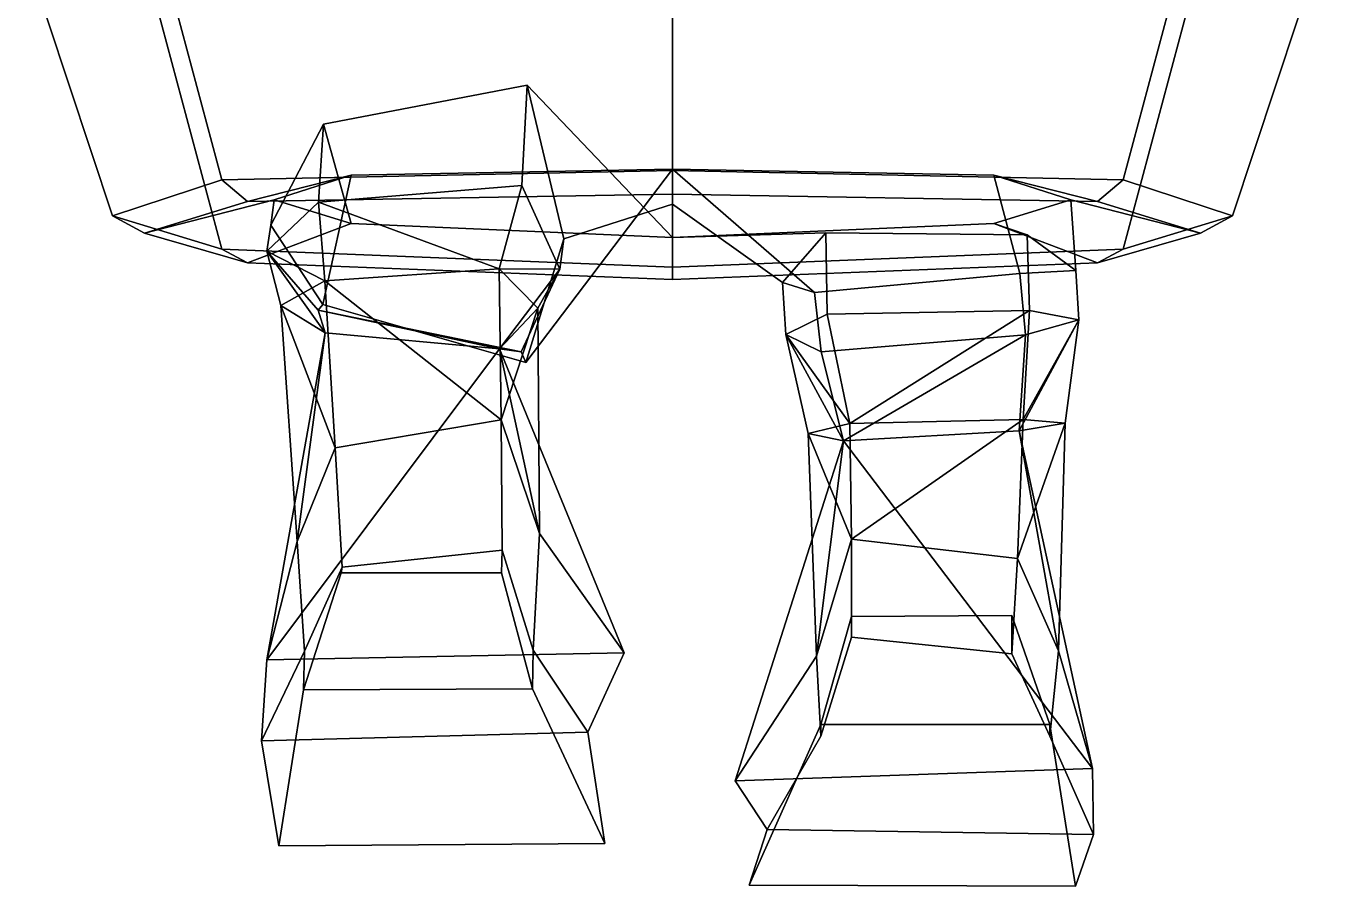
# Model space of a CAD drawing. Extents: x -194 to 169, y -132 to 383.
# Drawn here: x -136 to 130.3, y -132.2 to 45 of the extents above; entities that cross this region are included whole.
import ezdxf

# ---------------------------------------------------------------- set-up
doc = ezdxf.new("R2010")
doc.units = 0

msp = doc.modelspace()

# ---------------------------------------------------------------- linework, layer by layer
for points in [[(-95.678932, 13.29007, -93.830452), (-110.131485, 67.147469, -84.693077), (-2.883085, 69.969017, -118.236572), (-2.882864, 15.157906, -127.536003)], [(89.913216, 13.290077, -93.830452), (-2.882864, 15.157906, -127.536003), (-2.883085, 69.969017, -118.236572), (104.365746, 67.147469, -84.693077)], [(-118.213753, 5.843399, -4.142812), (-136.046539, 59.700798, 4.994558), (-110.131485, 67.147469, -84.693077), (-95.678932, 13.29007, -93.830452)], [(112.448029, 5.843407, -4.142813), (89.913216, 13.290077, -93.830452), (104.365746, 67.147469, -84.693077), (130.280792, 59.700798, 4.994557)], [(-110.131485, 52.862297, 87.357391), (-136.046539, 59.700798, 4.994558), (-118.213753, 5.843399, -4.142812), (-95.678932, -0.995102, 78.220016)], [(104.365746, 52.862297, 87.357391), (89.913208, -0.995094, 78.220016), (112.448029, 5.843407, -4.142813), (130.280792, 59.700798, 4.994557)], [(-2.882864, -4.698479, 111.614151), (-2.882867, 50.120308, 120.914627), (-110.131485, 52.862297, 87.357391), (-95.678932, -0.995102, 78.220016)], [(-2.882864, -4.698479, 111.614151), (89.913208, -0.995094, 78.220016), (104.365746, 52.862297, 87.357391), (-2.882867, 50.120308, 120.914627)], [(-33.885586, 12.083115, 25.71965), (-32.795879, 32.78463, 51.726135), (-74.734299, 24.714012, 30.840969), (-75.779533, 8.66053, 16.122974)], [(-2.882864, 1.349976, 79.188004), (-69.053177, 4.238747, 55.252346), (-74.734299, 24.714012, 30.840969), (-32.795879, 32.78463, 51.726135)], [(-33.885586, 12.083115, 25.71965), (-26.087418, -5.159393, 2.828564), (-25.229874, 1.112068, -2.517434), (-32.795879, 32.78463, 51.726135)], [(-2.882864, 8.265862, -4.106838), (-2.882864, 1.349976, 79.188004), (-32.795879, 32.78463, 51.726135), (-25.229874, 1.112068, -2.517434)], [(-75.779533, 8.66053, 16.122974), (-74.734299, 24.714012, 30.840969), (-85.574326, 3.888237, -3.946998), (-86.398407, -1.457848, 0.922477)], [(-69.053177, 4.238747, 55.252346), (-84.931557, 9.124054, -3.586221), (-85.574326, 3.888237, -3.946998), (-74.734299, 24.714012, 30.840969)], [(-111.582413, 2.28933, -4.745791), (-90.373856, 8.781036, -82.931854), (-69.053177, 14.228027, -65.058426), (-84.931557, 9.124054, -3.586221)], [(-95.678932, 13.29007, -93.830452), (-2.882864, 15.157906, -127.536003), (-2.882864, 10.297157, -112.782982), (-90.373856, 8.781036, -82.931854)], [(-90.373856, 8.781036, -82.931854), (-2.882864, 10.297157, -112.782982), (-2.882864, 15.458885, -90.739594), (-69.053177, 14.228027, -65.058426)], [(-84.931557, 9.124054, -3.586221), (-69.053177, 14.228027, -65.058426), (-74.919243, -12.420372, -43.046658), (-85.574326, 3.888237, -3.946998)], [(-69.053177, 14.228027, -65.058426), (-2.882864, 15.458885, -90.739594), (-33.080406, -24.345192, -61.947132), (-74.919243, -12.420372, -43.046658)], [(-2.882864, 15.458885, -90.739594), (-2.882864, 8.265862, -4.106838), (-25.229874, 1.112068, -2.517434), (-33.080406, -24.345192, -61.947132)], [(63.287453, 14.228035, -65.058426), (68.6465, -6.064674, -47.541279), (26.326443, -9.916985, -68.792198), (-2.882864, 15.458885, -90.739594)], [(84.608124, 8.781044, -82.931854), (63.287453, 14.228035, -65.058426), (-2.882864, 15.458885, -90.739594), (-2.882864, 10.297157, -112.782982)], [(19.786329, -7.857323, -4.12219), (-2.882864, 8.265862, -4.106838), (-2.882864, 15.458885, -90.739594), (26.326443, -9.916985, -68.792198)], [(89.913216, 13.290077, -93.830452), (84.608124, 8.781044, -82.931854), (-2.882864, 10.297157, -112.782982), (-2.882864, 15.157906, -127.536003)], [(79.16584, 9.124062, -3.586221), (80.157524, -5.400986, -5.387068), (68.6465, -6.064674, -47.541279), (63.287453, 14.228035, -65.058426)], [(105.816689, 2.28933, -4.745791), (79.16584, 9.124062, -3.586221), (63.287453, 14.228035, -65.058426), (84.608124, 8.781044, -82.931854)], [(-118.213753, 5.843399, -4.142812), (-95.678932, 13.29007, -93.830452), (-90.373856, 8.781036, -82.931854), (-111.582413, 2.28933, -4.745791)], [(-38.565041, -5.065018, 49.197502), (-33.885586, 12.083115, 25.71965), (-75.779533, 8.66053, 16.122974)], [(-38.565041, -5.065018, 49.197502), (-26.087418, -5.159393, 2.828564), (-33.885586, 12.083115, 25.71965)], [(112.448029, 5.843407, -4.142813), (105.816689, 2.28933, -4.745791), (84.608124, 8.781044, -82.931854), (89.913216, 13.290077, -93.830452)], [(-90.373856, -3.86071, 69.325203), (-111.582413, 2.28933, -4.745791), (-84.931557, 9.124054, -3.586221), (-69.053177, 4.238747, 55.252346)], [(-74.467209, -7.552452, 40.306538), (-75.779533, 8.66053, 16.122974), (-86.398407, -1.457848, 0.922477)], [(-38.565041, -5.065018, 49.197502), (-75.779533, 8.66053, 16.122974), (-74.467209, -7.552452, 40.306538)], [(19.786329, -7.857323, -4.12219), (28.68565, 2.352882, 57.658943), (-2.882864, 1.349976, 79.188004), (-2.882864, 8.265862, -4.106838)], [(63.287453, 4.238747, 55.252346), (70.179985, 1.910744, 34.651966), (80.157524, -5.400986, -5.387068), (79.16584, 9.124062, -3.586221)], [(84.608124, -3.86071, 69.325203), (63.287453, 4.238747, 55.252346), (79.16584, 9.124062, -3.586221), (105.816689, 2.28933, -4.745791)], [(-95.678932, -0.995102, 78.220016), (-118.213753, 5.843399, -4.142812), (-111.582413, 2.28933, -4.745791), (-90.373856, -3.86071, 69.325203)], [(89.913208, -0.995094, 78.220016), (84.608124, -3.86071, 69.325203), (105.816689, 2.28933, -4.745791), (112.448029, 5.843407, -4.142813)], [(-2.882864, -7.274872, 98.854324), (-90.373856, -3.86071, 69.325203), (-69.053177, 4.238747, 55.252346), (-2.882864, 1.349976, 79.188004)], [(-86.398407, -1.457848, 0.922477), (-85.574326, 3.888237, -3.946998), (-74.919243, -12.420372, -43.046658), (-75.885567, -13.595642, -14.607336)], [(-2.882864, 1.349976, 79.188004), (28.68565, 2.352882, 57.658943), (70.179985, 1.910744, 34.651966), (63.287453, 4.238747, 55.252346)], [(-2.882864, -7.274872, 98.854324), (-2.882864, 1.349976, 79.188004), (63.287453, 4.238747, 55.252346), (84.608124, -3.86071, 69.325203)], [(-26.087418, -5.159393, 2.828564), (-34.048717, -22.157143, -21.557749), (-33.080406, -24.345192, -61.947132), (-25.229874, 1.112068, -2.517434)], [(28.972483, -14.438637, 21.761827), (28.68565, 2.352882, 57.658943), (19.786329, -7.857323, -4.12219), (20.468349, -18.613113, -4.729365)], [(28.972483, -14.438637, 21.761827), (70.644981, -13.656425, 11.118735), (70.179985, 1.910744, 34.651966), (28.68565, 2.352882, 57.658943)], [(70.644981, -13.656425, 11.118735), (80.821129, -15.542686, -6.310462), (80.157524, -5.400986, -5.387068), (70.179985, 1.910744, 34.651966)], [(-2.882864, -4.698479, 111.614151), (-95.678932, -0.995102, 78.220016), (-90.373856, -3.86071, 69.325203), (-2.882864, -7.274872, 98.854324)], [(-74.467209, -7.552452, 40.306538), (-86.398407, -1.457848, 0.922477), (-83.50753, -12.626846, 25.468777)], [(-83.50753, -12.626846, 25.468777), (-86.398407, -1.457848, 0.922477), (-74.414246, -18.245972, 10.020167)], [(-74.414246, -18.245972, 10.020167), (-86.398407, -1.457848, 0.922477), (-75.885567, -13.595642, -14.607336)], [(-2.882864, -4.698479, 111.614151), (-2.882864, -7.274872, 98.854324), (84.608124, -3.86071, 69.325203), (89.913208, -0.995094, 78.220016)], [(-38.178535, -36.138596, 32.98962), (-38.565041, -5.065018, 49.197502), (-74.467209, -7.552452, 40.306538)], [(-38.565041, -5.065018, 49.197502), (-30.626528, -13.203407, 26.553797), (-26.087418, -5.159393, 2.828564)], [(-38.178535, -36.138596, 32.98962), (-30.626528, -13.203407, 26.553797), (-38.565041, -5.065018, 49.197502)], [(-38.483551, -21.516594, 2.603088), (-34.048717, -22.157143, -21.557749), (-26.087418, -5.159393, 2.828564)], [(-30.626528, -13.203407, 26.553797), (-38.483551, -21.516594, 2.603088), (-26.087418, -5.159393, 2.828564)], [(-72.334366, -41.915161, 22.282015), (-74.467209, -7.552452, 40.306538), (-83.50753, -12.626846, 25.468777)], [(-72.334366, -41.915161, 22.282015), (-38.178535, -36.138596, 32.98962), (-74.467209, -7.552452, 40.306538)], [(20.468349, -18.613113, -4.729365), (19.786329, -7.857323, -4.12219), (26.326443, -9.916985, -68.792198), (27.704409, -22.148071, -32.784203)], [(69.820732, -18.667557, -24.336187), (27.704409, -22.148071, -32.784203), (26.326443, -9.916985, -68.792198), (68.6465, -6.064674, -47.541279)], [(80.821129, -15.542686, -6.310462), (69.820732, -18.667557, -24.336187), (68.6465, -6.064674, -47.541279), (80.157524, -5.400986, -5.387068)], [(-80.166595, -61.195084, 2.091507), (-72.334366, -41.915161, 22.282015), (-83.50753, -12.626846, 25.468777)], [(-80.166595, -61.195084, 2.091507), (-83.50753, -12.626846, 25.468777), (-74.414246, -18.245972, 10.020167)], [(-75.885567, -13.595642, -14.607336), (-74.919243, -12.420372, -43.046658), (-33.080406, -24.345192, -61.947132), (-34.048717, -22.157143, -21.557749)], [(-30.302876, -59.587402, 2.504109), (-38.483551, -21.516594, 2.603088), (-30.626528, -13.203407, 26.553797)], [(-30.302876, -59.587402, 2.504109), (-30.626528, -13.203407, 26.553797), (-38.178535, -36.138596, 32.98962)], [(-74.414246, -18.245972, 10.020167), (-75.885567, -13.595642, -14.607336), (-38.483551, -21.516594, 2.603088)], [(-38.483551, -21.516594, 2.603088), (-75.885567, -13.595642, -14.607336), (-34.048717, -22.157143, -21.557749)], [(33.605774, -36.890427, 35.279964), (28.972483, -14.438637, 21.761827), (20.468349, -18.613113, -4.729365)], [(33.605774, -36.890427, 35.279964), (70.644981, -13.656425, 11.118735), (28.972483, -14.438637, 21.761827)], [(33.605774, -36.890427, 35.279964), (69.309364, -36.113152, 25.599182), (70.644981, -13.656425, 11.118735)], [(68.477303, -38.445793, -6.806831), (69.820732, -18.667557, -24.336187), (80.821129, -15.542686, -6.310462)], [(77.975594, -36.886902, 9.680677), (68.477303, -38.445793, -6.806831), (80.821129, -15.542686, -6.310462)], [(69.309364, -36.113152, 25.599182), (80.821129, -15.542686, -6.310462), (70.644981, -13.656425, 11.118735)], [(69.309364, -36.113152, 25.599182), (77.975594, -36.886902, 9.680677), (80.821129, -15.542686, -6.310462)], [(-86.391754, -85.607201, -28.437927), (-80.166595, -61.195084, 2.091507), (-74.414246, -18.245972, 10.020167)], [(-86.391754, -85.607201, -28.437927), (-74.414246, -18.245972, 10.020167), (-38.483551, -21.516594, 2.603088)], [(33.605774, -36.890427, 35.279964), (20.468349, -18.613113, -4.729365), (25.078138, -38.955963, 11.088354)], [(32.325676, -40.479111, -14.575437), (20.468349, -18.613113, -4.729365), (27.704409, -22.148071, -32.784203)], [(25.078138, -38.955963, 11.088354), (20.468349, -18.613113, -4.729365), (32.325676, -40.479111, -14.575437)], [(32.325676, -40.479111, -14.575437), (27.704409, -22.148071, -32.784203), (69.820732, -18.667557, -24.336187)], [(68.477303, -38.445793, -6.806831), (32.325676, -40.479111, -14.575437), (69.820732, -18.667557, -24.336187)], [(-12.823442, -84.168297, -29.826433), (-86.391754, -85.607201, -28.437927), (-38.483551, -21.516594, 2.603088)], [(-12.823442, -84.168297, -29.826433), (-38.483551, -21.516594, 2.603088), (-30.302876, -59.587402, 2.504109)], [(-38.178535, -36.138596, 32.98962), (-72.334366, -41.915161, 22.282015), (-70.926643, -66.507729, 44.547466), (-37.957558, -63.029205, 46.019352)], [(-30.302876, -59.587402, 2.504109), (-38.178535, -36.138596, 32.98962), (-37.957558, -63.029205, 46.019352), (-31.552336, -83.594917, 46.096252)], [(33.95945, -60.767159, 16.63637), (33.605774, -36.890427, 35.279964), (25.078138, -38.955963, 11.088354)], [(33.95945, -60.767159, 16.63637), (69.309364, -36.113152, 25.599182), (33.605774, -36.890427, 35.279964)], [(68.186363, -64.739716, 5.422178), (69.309364, -36.113152, 25.599182), (33.95945, -60.767159, 16.63637)], [(68.186363, -64.739716, 5.422178), (77.975594, -36.886902, 9.680677), (69.309364, -36.113152, 25.599182)], [(76.640572, -83.742043, -14.965644), (77.975594, -36.886902, 9.680677), (68.186363, -64.739716, 5.422178)], [(76.640572, -83.742043, -14.965644), (68.477303, -38.445793, -6.806831), (77.975594, -36.886902, 9.680677)], [(26.779451, -84.824272, -13.896814), (33.95945, -60.767159, 16.63637), (25.078138, -38.955963, 11.088354)], [(26.779451, -84.824272, -13.896814), (25.078138, -38.955963, 11.088354), (32.325676, -40.479111, -14.575437)], [(83.586212, -108.005348, -45.727062), (32.325676, -40.479111, -14.575437), (68.477303, -38.445793, -6.806831)], [(83.586212, -108.005348, -45.727062), (68.477303, -38.445793, -6.806831), (76.640572, -83.742043, -14.965644)], [(-80.166595, -61.195084, 2.091507), (-78.691483, -83.804146, 45.918602), (-70.926643, -66.507729, 44.547466), (-72.334366, -41.915161, 22.282015)], [(10.037502, -110.542763, -46.158257), (26.779451, -84.824272, -13.896814), (32.325676, -40.479111, -14.575437)], [(10.037502, -110.542763, -46.158257), (32.325676, -40.479111, -14.575437), (83.586212, -108.005348, -45.727062)], [(-86.391754, -85.607201, -28.437927), (-87.531799, -102.272957, 30.449299), (-78.691483, -83.804146, 45.918602), (-80.166595, -61.195084, 2.091507)], [(-12.823442, -84.168297, -29.826433), (-30.302876, -59.587402, 2.504109), (-31.552336, -83.594917, 46.096252), (-20.343357, -100.489418, 27.311951)], [(26.779451, -84.824272, -13.896814), (27.673773, -101.30648, 31.730968), (33.987896, -80.906685, 29.030834), (33.95945, -60.767159, 16.63637)], [(33.95945, -60.767159, 16.63637), (33.987896, -80.906685, 29.030834), (66.977409, -84.381767, 28.123894), (68.186363, -64.739716, 5.422178)], [(-38.124981, -67.697998, 95.942673), (-37.957558, -63.029205, 46.019352), (-70.926643, -66.507729, 44.547466), (-71.114929, -67.667076, 95.872047)], [(-31.736155, -91.532448, 104.220169), (-31.552336, -83.594917, 46.096252), (-37.957558, -63.029205, 46.019352), (-38.124981, -67.697998, 95.942673)], [(-78.875298, -91.741676, 104.042519), (-71.114929, -67.667076, 95.872047), (-70.926643, -66.507729, 44.547466), (-78.691483, -83.804146, 45.918602)], [(76.640572, -83.742043, -14.965644), (68.186363, -64.739716, 5.422178), (66.977409, -84.381767, 28.123894), (74.813721, -101.30648, 31.730968)], [(-31.736155, -91.532448, 104.220169), (-38.124981, -67.697998, 95.942673), (-71.114929, -67.667076, 95.872047), (-78.875298, -91.741676, 104.042519)], [(27.673773, -98.918144, 90.320206), (74.813721, -98.918144, 90.320206), (66.977409, -76.481316, 78.414459), (33.987896, -76.664932, 78.389534)], [(27.673773, -98.918144, 90.320206), (33.987896, -76.664932, 78.389534), (33.987896, -80.906685, 29.030834), (27.673773, -101.30648, 31.730968)], [(33.987896, -76.664932, 78.389534), (66.977409, -76.481316, 78.414459), (66.977409, -84.381767, 28.123894), (33.987896, -80.906685, 29.030834)], [(74.813721, -98.918144, 90.320206), (74.813721, -101.30648, 31.730968), (66.977409, -84.381767, 28.123894), (66.977409, -76.481316, 78.414459)], [(-83.97242, -123.908379, 94.288818), (-78.875298, -91.741676, 104.042519), (-78.691483, -83.804146, 45.918602), (-87.531799, -102.272957, 30.449299)], [(-86.391754, -85.607201, -28.437927), (-12.823442, -84.168297, -29.826433), (-20.343357, -100.489418, 27.311951), (-87.531799, -102.272957, 30.449299)], [(-16.791159, -123.432823, 94.595718), (-20.343357, -100.489418, 27.311951), (-31.552336, -83.594917, 46.096252), (-31.736155, -91.532448, 104.220169)], [(10.037502, -110.542763, -46.158257), (16.610765, -120.516685, 15.254375), (27.673773, -101.30648, 31.730968), (26.779451, -84.824272, -13.896814)], [(83.586212, -108.005348, -45.727062), (76.640572, -83.742043, -14.965644), (74.813721, -101.30648, 31.730968), (83.794151, -121.552605, 18.805042)], [(-16.791159, -123.432823, 94.595718), (-31.736155, -91.532448, 104.220169), (-78.875298, -91.741676, 104.042519), (-83.97242, -123.908379, 94.288818)], [(-83.97242, -123.908379, 94.288818), (-87.531799, -102.272957, 30.449299), (-20.343357, -100.489418, 27.311951), (-16.791159, -123.432823, 94.595718)], [(12.906889, -132.014587, 85.827629), (80.090286, -132.198212, 85.802704), (74.813721, -98.918144, 90.320206), (27.673773, -98.918144, 90.320206)], [(12.906889, -132.014587, 85.827629), (27.673773, -98.918144, 90.320206), (27.673773, -101.30648, 31.730968), (16.610765, -120.516685, 15.254375)], [(80.090286, -132.198212, 85.802704), (83.794151, -121.552605, 18.805042), (74.813721, -101.30648, 31.730968), (74.813721, -98.918144, 90.320206)], [(83.586212, -108.005348, -45.727062), (83.794151, -121.552605, 18.805042), (16.610765, -120.516685, 15.254375), (10.037502, -110.542763, -46.158257)], [(80.090286, -132.198212, 85.802704), (12.906889, -132.014587, 85.827629), (16.610765, -120.516685, 15.254375), (83.794151, -121.552605, 18.805042)]]:
    msp.add_3dface(points)

doc.saveas('drawing.dxf')
